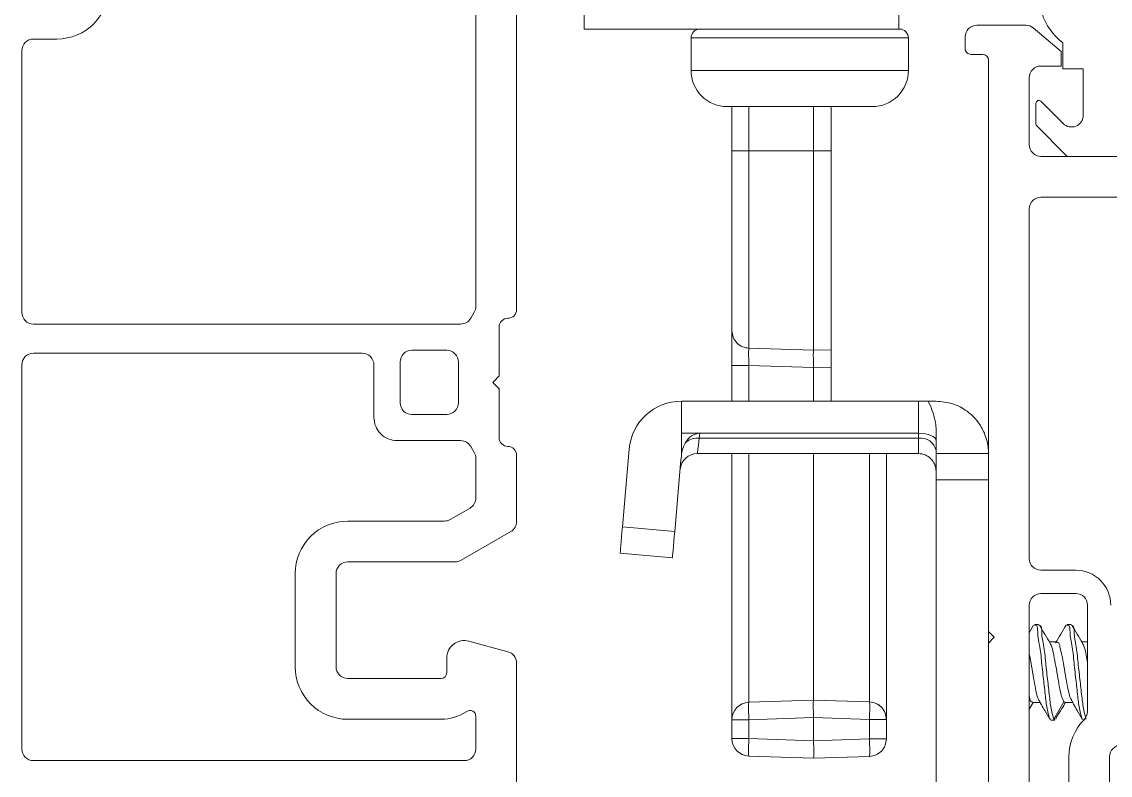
# Model space of a CAD drawing. Extents: x 50.9 to 61.7, y 12.6 to 36.7.
# Drawn here: x 53.405 to 55.274, y 15.653 to 16.945 of the extents above; entities that cross this region are included whole.
import ezdxf

# ---------------------------------------------------------------- set-up
doc = ezdxf.new("R2010")
doc.units = 0
doc.header["$LTSCALE"] = 0.3
doc.header["$MEASUREMENT"] = 0
doc.layers.get('0').update_dxf_attribs({"linetype": 'CONTINUOUS'})

msp = doc.modelspace()

# ---------------------------------------------------------------- linework, layer by layer
at = {"color": 7, "linetype": 'Continuous', "lineweight": 15}
for p, q in [((54.18498, 16.45711), (54.18498, 17.04375)), ((54.25498, 17.05375), (54.25498, 16.45175)), ((54.37098, 16.93275), (54.37098, 16.95735)), ((54.91098, 16.93275), (54.91098, 16.95735)), ((54.67977, 16.93275), (54.37098, 16.93275)), ((54.67977, 16.93275), (54.80219, 16.93275)), ((54.91098, 16.93275), (54.80219, 16.93275)), ((54.91098, 16.93275), (54.91248, 16.93275)), ((55.04498, 16.93947), (55.12907, 16.93947)), ((55.18998, 16.89447), (55.14193, 16.9348)), ((53.46548, 16.91575), (53.42548, 16.91575)), ((54.55448, 16.91775), (54.55448, 16.86175)), ((54.92748, 16.86175), (54.92748, 16.91775)), ((55.02498, 16.91947), (55.02498, 16.89947)), ((53.40548, 16.89575), (53.40548, 16.44675)), ((55.18998, 16.86947), (55.18998, 16.89447)), ((55.19248, 16.86447), (55.19248, 16.90947)), ((55.03498, 16.88948), (55.05498, 16.88948)), ((55.06498, 16.87947), (55.06498, 15.89947)), ((55.15498, 16.86947), (55.18998, 16.86947)), ((55.22748, 16.86447), (55.19248, 16.86447)), ((55.22748, 16.78483), (55.22748, 16.86447)), ((55.13498, 16.73447), (55.13498, 16.84947)), ((54.61648, 16.79975), (54.86548, 16.79975)), ((54.62464, 16.72387), (54.62464, 16.79975)), ((54.76464, 16.72387), (54.76464, 16.79975)), ((54.79464, 16.72387), (54.79464, 16.79975)), ((55.14648, 16.77012), (55.14648, 16.80547)), ((55.15502, 16.80901), (55.19334, 16.77069)), ((55.19859, 16.71594), (55.14794, 16.76658)), ((54.62464, 16.41512), (54.62464, 16.72387)), ((54.65359, 16.72387), (54.76464, 16.72387)), ((54.76464, 16.72387), (54.79464, 16.72387)), ((54.76464, 16.38189), (54.76464, 16.72387)), ((54.79464, 16.38282), (54.79464, 16.72387)), ((55.20212, 16.71447), (55.15498, 16.71447)), ((55.30283, 16.71447), (55.20212, 16.71447)), ((55.15498, 16.64447), (55.40941, 16.64447)), ((55.13498, 16.02447), (55.13498, 16.62447)), ((54.17632, 16.43675), (54.1823, 16.44711)), ((53.42548, 16.42675), (54.159, 16.42675)), ((54.22498, 16.42175), (54.22498, 16.33775)), ((54.62464, 16.35559), (54.62464, 16.41512)), ((53.98998, 16.37675), (53.42548, 16.37675)), ((54.13498, 16.38175), (54.07498, 16.38175)), ((54.65359, 16.38535), (54.76464, 16.38189)), ((54.76464, 16.38189), (54.79464, 16.38282)), ((54.79464, 16.38282), (54.79464, 16.35308)), ((53.40548, 16.35675), (53.40548, 15.69775)), ((54.00998, 16.26675), (54.00998, 16.35675)), ((54.05498, 16.36175), (54.05498, 16.29175)), ((54.15498, 16.29175), (54.15498, 16.36175)), ((54.62464, 16.35559), (54.65359, 16.35559)), ((54.62464, 16.29447), (54.62464, 16.35559)), ((54.76464, 16.35216), (54.65359, 16.35559)), ((54.79464, 16.35308), (54.76464, 16.35216)), ((54.76464, 16.29447), (54.76464, 16.35216)), ((54.79464, 16.29447), (54.79464, 16.35308)), ((54.22498, 16.33775), (54.21398, 16.32675)), ((54.21398, 16.32675), (54.22498, 16.31575)), ((54.22498, 16.31575), (54.22498, 16.23175)), ((54.53798, 16.23947), (54.53798, 16.29447)), ((54.53798, 16.29447), (54.94498, 16.29447)), ((54.94498, 16.23947), (54.94498, 16.29447)), ((54.94498, 16.29447), (54.96156, 16.29447)), ((54.97498, 16.29447), (54.96156, 16.29447)), ((54.07498, 16.27175), (54.13498, 16.27175)), ((54.5693, 16.23947), (54.53798, 16.23947)), ((54.53798, 16.20375), (54.53798, 16.23947)), ((54.5693, 16.23947), (54.56854, 16.23084)), ((54.94498, 16.23947), (54.5693, 16.23947)), ((54.94498, 16.23084), (54.94498, 16.23947)), ((54.97498, 16.20447), (54.97498, 16.24823)), ((54.159, 16.22675), (54.04998, 16.22675)), ((54.94498, 16.23084), (54.56854, 16.23084)), ((54.94498, 16.20447), (54.94498, 16.23084)), ((54.1823, 16.20639), (54.17632, 16.21675)), ((54.25498, 16.20175), (54.25498, 16.08803)), ((54.43663, 16.07864), (54.44832, 16.21232)), ((54.53798, 16.1995), (54.53798, 16.20375)), ((54.94498, 16.20447), (54.56547, 16.20447)), ((54.62464, 15.74788), (54.62464, 16.20447)), ((54.76464, 15.78174), (54.76464, 16.20447)), ((54.88964, 15.74841), (54.88964, 16.20447)), ((55.06498, 16.20447), (54.97498, 16.20447)), ((54.97498, 16.20447), (54.97498, 16.15947)), ((54.18498, 16.12844), (54.18498, 16.19639)), ((54.52628, 16.0708), (54.53703, 16.19362)), ((54.53798, 16.1995), (54.53703, 16.19362)), ((55.06498, 16.15947), (54.97498, 16.15947)), ((54.97498, 16.15947), (54.97498, 15.58947)), ((54.14086, 16.09143), (54.17498, 16.11112)), ((53.96498, 16.08875), (54.13086, 16.08875)), ((54.24498, 16.07071), (54.15962, 16.02143)), ((54.43663, 16.07864), (54.52628, 16.0708)), ((54.52236, 16.02597), (54.4327, 16.03381)), ((54.14962, 16.01875), (53.96498, 16.01875)), ((53.87498, 15.83875), (53.87498, 15.99875)), ((53.94498, 15.99875), (53.94498, 15.83875)), ((55.21498, 16.00447), (55.15498, 16.00447)), ((55.15498, 15.96447), (55.21498, 15.96447)), ((55.13498, 15.46447), (55.13498, 15.94447)), ((55.23498, 15.94447), (55.23498, 15.76204)), ((55.1425, 15.91004), (55.13498, 15.89724)), ((55.15108, 15.91147), (55.14414, 15.91147)), ((55.20664, 15.91147), (55.19969, 15.91147)), ((54.17274, 15.88272), (54.24015, 15.86466)), ((55.06498, 15.89947), (55.07498, 15.88947)), ((55.06498, 15.89947), (55.06498, 15.87947)), ((55.07498, 15.88947), (55.06498, 15.87947)), ((55.07488, 15.88957), (55.07461, 15.88911)), ((55.06691, 15.8814), (55.06498, 15.8814)), ((55.06498, 15.87947), (55.06498, 15.46447)), ((55.18233, 15.8814), (55.16972, 15.8814)), ((55.23498, 15.8814), (55.22526, 15.8814)), ((54.13498, 15.82875), (54.13498, 15.85375)), ((54.25498, 15.84534), (54.25498, 15.62775)), ((53.96498, 15.81875), (54.12498, 15.81875)), ((54.65359, 15.77786), (54.76464, 15.78174)), ((54.76464, 15.78174), (54.86069, 15.77839)), ((55.13498, 15.7659), (55.14195, 15.77755)), ((55.14067, 15.77755), (55.1538, 15.77755)), ((55.19446, 15.77861), (55.17709, 15.74916)), ((55.19446, 15.77861), (55.19622, 15.77853)), ((55.19622, 15.77755), (55.21011, 15.77755)), ((54.18498, 15.69775), (54.18498, 15.75391)), ((54.65359, 15.74788), (54.76464, 15.75176)), ((54.76464, 15.75176), (54.86069, 15.74841)), ((54.76464, 15.75176), (54.76464, 15.71172)), ((55.18049, 15.74891), (55.18201, 15.75399)), ((54.12498, 15.74875), (53.96498, 15.74875)), ((54.62464, 15.7156), (54.62464, 15.74788)), ((54.65359, 15.74788), (54.62464, 15.74788)), ((54.65359, 15.74788), (54.65359, 15.7156)), ((54.86069, 15.71508), (54.86069, 15.74841)), ((54.86069, 15.74841), (54.88964, 15.74841)), ((54.88964, 15.74841), (54.88964, 15.71508)), ((54.88964, 15.71507), (54.88964, 15.74841)), ((55.17015, 15.74916), (55.17192, 15.74903)), ((55.17192, 15.74747), (55.17886, 15.74747)), ((55.17709, 15.74916), (55.17886, 15.74903)), ((55.22571, 15.74916), (55.22747, 15.74903)), ((55.22747, 15.74747), (55.22871, 15.74747)), ((54.62464, 15.7156), (54.65359, 15.7156)), ((54.76464, 15.71172), (54.65359, 15.7156)), ((54.86069, 15.71508), (54.76464, 15.71172)), ((54.88964, 15.71508), (54.86069, 15.71508)), ((53.42548, 15.67775), (54.16498, 15.67775)), ((54.76464, 15.68174), (54.65359, 15.68562)), ((54.86069, 15.6851), (54.76464, 15.68174)), ((55.20298, 15.68447), (55.20298, 15.43447)), ((55.27298, 15.61947), (55.27298, 15.68447))]:
    msp.add_line(p, q, dxfattribs=at)
at = {"color": 8, "linetype": 'Continuous', "lineweight": 15}
for p, q in [((54.55448, 16.91775), (54.92748, 16.91775)), ((54.55448, 16.86175), (54.92748, 16.86175)), ((54.65359, 16.72387), (54.6536, 16.79975)), ((54.65359, 16.29447), (54.65359, 16.35559)), ((54.65359, 15.77786), (54.65359, 16.20447)), ((54.86068, 15.77841), (54.86068, 16.20447)), ((55.07489, 15.88956), (55.07464, 15.88913)), ((55.17015, 15.74916), (55.16163, 15.76361)), ((55.22571, 15.74916), (55.21718, 15.76361))]:
    msp.add_line(p, q, dxfattribs=at)
at = {"color": 7, "linetype": 'Continuous', "lineweight": 15, "flags": 128}
for points in [[(54.62464, 16.72387), (54.62662, 16.72387), (54.633, 16.72387), (54.6428, 16.72387), (54.65359, 16.72387)], [(54.65359, 16.38535), (54.65359, 16.42186), (54.65359, 16.49767), (54.65359, 16.6029), (54.65359, 16.72387)], [(54.97498, 16.22705), (54.9744, 16.22947), (54.9727, 16.2318), (54.96992, 16.23395), (54.96619, 16.23584), (54.96165, 16.23738), (54.95646, 16.23853), (54.95083, 16.23924), (54.94498, 16.23947)], [(54.56854, 16.23084), (54.56724, 16.21964), (54.56627, 16.21133), (54.56567, 16.2062), (54.56547, 16.20447)], [(54.4327, 16.03381), (54.43278, 16.03467), (54.433, 16.03722), (54.43336, 16.04137), (54.43385, 16.04694), (54.43445, 16.05373), (54.43512, 16.06148), (54.43586, 16.06989), (54.43663, 16.07864)], [(54.52628, 16.0708), (54.52552, 16.06205), (54.52478, 16.05364), (54.5241, 16.04589), (54.52351, 16.0391), (54.52302, 16.03352), (54.52266, 16.02938), (54.52244, 16.02683), (54.52236, 16.02597)]]:
    msp.add_lwpolyline(points, dxfattribs=at)
at = {"color": 7, "linetype": 'Continuous', "lineweight": 15}
for centre, radius, start, end in [((55.25248, 16.98947), 0.1, 306.8699, 233.1301), ((53.46548, 17.00575), 0.09, 270.00096, 359.99867), ((54.56948, 16.91775), 0.015, 89.9966, 180.0034), ((54.91248, 16.91775), 0.015, 359.9966, 90.0034), ((55.04498, 16.91948), 0.02, 89.99832, 180.00084), ((55.12907, 16.91948), 0.02, 49.99737, 89.99947), ((53.42548, 16.89575), 0.02, 89.99934, 179.99898), ((55.03498, 16.89947), 0.01, 179.99831, 270.01009), ((55.05498, 16.87947), 0.01, 0.00952, 89.9972), ((54.61648, 16.86175), 0.062, 179.99846, 269.99992), ((54.86548, 16.86175), 0.062, 270.00008, 0.00154), ((55.15498, 16.84948), 0.02, 89.99802, 180.00114), ((55.15148, 16.80547), 0.005, 45.00774, 179.98463), ((55.20748, 16.78483), 0.02, 225.00279, 359.99557), ((55.1515, 16.77013), 0.00502, 180.10314, 224.89267), ((55.15498, 16.73447), 0.02, 180.00018, 270.00108), ((55.20212, 16.71947), 0.005, 224.98729, 270.02292), ((55.15498, 16.62448), 0.02, 89.99156, 180.00718), ((53.42548, 16.44675), 0.02, 180.00661, 269.99465), ((54.16497, 16.45711), 0.02001, 330.01967, 0.00163), ((54.23998, 16.45175), 0.015, 269.99481, 0.00631), ((54.159, 16.44675), 0.02, 270.0004, 329.99977), ((54.23998, 16.42175), 0.015, 90.00429, 179.99683), ((53.42548, 16.35675), 0.02, 89.99956, 179.99918), ((53.98998, 16.35674), 0.02, 0.0062, 89.99506), ((54.07498, 16.36175), 0.02, 89.99895, 179.99982), ((54.13498, 16.36175), 0.02, 359.99958, 90.00166), ((54.53798, 16.20448), 0.09, 90.00101, 175.00016), ((54.07498, 16.29175), 0.02, 179.99958, 270.00168), ((54.13498, 16.29175), 0.02, 269.99832, 0.00042), ((54.04998, 16.26674), 0.04, 179.9964, 270.00149), ((54.57118, 16.21043), 0.02911, 93.7085, 151.74214), ((54.159, 16.20675), 0.02, 30.00023, 89.9996), ((54.23998, 16.23175), 0.015, 180.00317, 269.99571), ((54.56603, 16.19633), 0.0346, 85.83187, 126.31334), ((54.94873, 16.20432), 0.02678, 11.42028, 98.04999), ((54.16497, 16.19639), 0.02001, 359.99837, 29.98033), ((54.23998, 16.20175), 0.015, 359.99271, 90.00616), ((54.56547, 16.17447), 0.03, 90.00096, 174.99742), ((54.94498, 16.17448), 0.03, 359.99692, 90.00196), ((54.16499, 16.12844), 0.01999, 299.98839, 0.01611), ((53.96498, 15.99875), 0.09, 89.99974, 180.00128), ((54.13087, 16.10874), 0.01999, 269.99755, 300.00448), ((54.23499, 16.08802), 0.01999, 299.98974, 0.01515), ((53.96498, 15.99875), 0.02, 89.9987, 180.00676), ((54.14962, 16.03874), 0.01999, 269.99578, 300.00625), ((55.15498, 16.02447), 0.02, 179.99282, 270.00844), ((55.21498, 15.94448), 0.06, 359.9976, 90.00128), ((55.15498, 15.94448), 0.02, 89.99156, 180.00718), ((55.21498, 15.94447), 0.02, 0.00065, 90.00061), ((54.16498, 15.85374), 0.03, 75.00491, 179.99523), ((54.23498, 15.84535), 0.01999, 359.98633, 75.01392), ((53.96498, 15.83874), 0.09, 179.99866, 270.00022), ((53.96498, 15.83874), 0.02, 179.99282, 270.00171), ((54.12498, 15.82875), 0.01, 270.00572, 359.99932), ((54.65464, 15.74788), 0.03, 91.99997, 180.00032), ((54.12498, 15.82875), 0.08, 270.00036, 303.7482), ((54.17498, 15.75392), 0.01, 359.99054, 123.75176), ((55.21498, 15.76204), 0.02, 315.15628, 359.99423), ((55.29299, 15.68447), 0.09001, 135.164, 179.99761), ((54.65464, 15.7156), 0.03, 179.99988, 267.99955), ((53.42548, 15.69775), 0.02, 180.0062, 269.99506), ((54.16498, 15.69774), 0.02, 269.99829, 0.00718), ((55.29298, 15.68448), 0.02, 89.99832, 180.00042)]:
    msp.add_arc(centre, radius, start, end, dxfattribs=at)
for points, knots in [([(54.62464, 16.41512), (54.62504, 16.41145), (54.62587, 16.40381), (54.63255, 16.39391), (54.64228, 16.38696), (54.64992, 16.38588), (54.65359, 16.38535)], [0, 0, 0, 0, 0.2397685, 0.4988301, 0.7586355, 1, 1, 1, 1]), ([(54.65359, 16.38535), (54.6535, 16.38429), (54.65319, 16.38101), (54.65326, 16.37462), (54.6533, 16.36577), (54.65349, 16.35914), (54.65359, 16.35559)], [0, 0, 0, 0, 0.1078482, 0.3315921, 0.6424285, 1, 1, 1, 1]), ([(54.76464, 16.35216), (54.76454, 16.35557), (54.76436, 16.36216), (54.76431, 16.37103), (54.76424, 16.37755), (54.76454, 16.38086), (54.76464, 16.38189)], [0, 0, 0, 0, 0.3439137, 0.6649823, 0.8950271, 1, 1, 1, 1]), ([(54.96156, 16.29447), (54.96644, 16.2835), (54.97308, 16.2686), (54.97458, 16.25249), (54.97498, 16.24823)], [0, 0, 0, 0, 0.7361025, 1, 1, 1, 1]), ([(54.97498, 16.29447), (54.98452, 16.29359), (55.00346, 16.29184), (55.02828, 16.27859), (55.04322, 16.26404), (55.05413, 16.24835), (55.06093, 16.23363), (55.06438, 16.21733), (55.06497, 16.2083), (55.06498, 16.20477), (55.06498, 16.20447)], [0, 0, 0, 0, 0.202135, 0.4015002, 0.5843387, 0.6409353, 0.8078171, 0.9247785, 0.9937285, 1, 1, 1, 1]), ([(54.53798, 16.20375), (54.53885, 16.20794), (54.54036, 16.21515), (54.54401, 16.22153), (54.54554, 16.22421)], [0, 0, 0, 0, 0.5809065, 1, 1, 1, 1]), ([(55.14414, 15.90992), (55.1447, 15.91), (55.14972, 15.91066), (55.14866, 15.8917), (55.15376, 15.87454), (55.15618, 15.84471), (55.15977, 15.81488), (55.16278, 15.78655), (55.1655, 15.76484), (55.16894, 15.75324), (55.17015, 15.74916)], [0, 0, 0, 0, 0.0099187, 0.0879076, 0.2230049, 0.4049909, 0.602447, 0.7797362, 0.9224888, 1, 1, 1, 1]), ([(55.15108, 15.90992), (55.15165, 15.91), (55.15666, 15.91066), (55.15561, 15.8917), (55.1607, 15.87454), (55.16313, 15.84471), (55.16672, 15.81488), (55.16973, 15.78655), (55.17244, 15.76484), (55.17588, 15.75324), (55.17709, 15.74916)], [0, 0, 0, 0, 0.0099186, 0.0879114, 0.2230085, 0.4049923, 0.602448, 0.7797367, 0.922489, 1, 1, 1, 1]), ([(55.17098, 15.8793), (55.16793, 15.88438), (55.1618, 15.8946), (55.15576, 15.90487), (55.15272, 15.91003)], [0, 0, 0, 0, 0.49775619, 1, 1, 1, 1]), ([(55.19822, 15.91034), (55.1952, 15.90519), (55.18919, 15.89492), (55.1831, 15.8847), (55.18007, 15.87961)], [0, 0, 0, 0, 0.50180206, 1, 1, 1, 1]), ([(55.19969, 15.90992), (55.20026, 15.91), (55.20527, 15.91066), (55.20422, 15.8917), (55.20932, 15.87454), (55.21174, 15.84471), (55.21533, 15.81488), (55.21834, 15.78655), (55.22105, 15.76484), (55.22449, 15.75324), (55.22571, 15.74916)], [0, 0, 0, 0, 0.0099186, 0.0879111, 0.2230076, 0.4049907, 0.6024457, 0.7797337, 0.9224855, 1, 1, 1, 1]), ([(55.20664, 15.90992), (55.2072, 15.91), (55.21222, 15.91066), (55.21117, 15.8917), (55.21626, 15.87454), (55.21868, 15.84471), (55.22228, 15.81488), (55.22528, 15.78655), (55.22799, 15.76484), (55.23144, 15.75324), (55.23265, 15.74916)], [0, 0, 0, 0, 0.0099186, 0.0879111, 0.2230076, 0.4049908, 0.6024473, 0.7797337, 0.9224855, 1, 1, 1, 1]), ([(55.22635, 15.87959), (55.2233, 15.88467), (55.2172, 15.89487), (55.21116, 15.90511), (55.20814, 15.91025)], [0, 0, 0, 0, 0.4980958, 1, 1, 1, 1]), ([(55.17078, 15.879), (55.17185, 15.87693), (55.17511, 15.8706), (55.17712, 15.85709), (55.18079, 15.83945), (55.18401, 15.82015), (55.18709, 15.80227), (55.18988, 15.78833), (55.19325, 15.78118), (55.19446, 15.77861)], [0, 0, 0, 0, 0.0671736, 0.205393, 0.3906325, 0.5913068, 0.7715174, 0.9179015, 1, 1, 1, 1]), ([(55.18233, 15.88042), (55.1829, 15.88049), (55.18647, 15.88093), (55.18786, 15.8694), (55.19148, 15.85787), (55.19451, 15.83919), (55.19802, 15.82024), (55.2007, 15.80232), (55.20357, 15.79158), (55.20484, 15.78685)], [0, 0, 0, 0, 0.0166624, 0.1047015, 0.2509238, 0.4469004, 0.6592016, 0.8498534, 1, 1, 1, 1]), ([(55.22613, 15.87942), (55.22728, 15.87721), (55.23062, 15.87075), (55.23237, 15.85913), (55.23414, 15.85021), (55.23498, 15.84595)], [0, 0, 0, 0, 0.2134054, 0.624754, 1, 1, 1, 1]), ([(55.13498, 15.86025), (55.13509, 15.85975), (55.13667, 15.85304), (55.13897, 15.83941), (55.14235, 15.82015), (55.14552, 15.8023), (55.1476, 15.79034), (55.14997, 15.78507), (55.15026, 15.7844)], [0, 0, 0, 0, 0.0195324, 0.2671247, 0.5353525, 0.7762178, 0.9718757, 1, 1, 1, 1]), ([(54.65359, 15.74788), (54.65346, 15.7517), (54.65322, 15.75877), (54.65322, 15.76799), (54.65302, 15.77419), (54.65347, 15.7771), (54.65359, 15.77786)], [0, 0, 0, 0, 0.3821893, 0.7061761, 0.9228565, 1, 1, 1, 1]), ([(54.76464, 15.78174), (54.76452, 15.78098), (54.76407, 15.77807), (54.76427, 15.77186), (54.76427, 15.76265), (54.76451, 15.75558), (54.76464, 15.75176)], [0, 0, 0, 0, 0.0771337, 0.2938169, 0.6178079, 1, 1, 1, 1]), ([(54.86068, 15.77841), (54.86447, 15.77795), (54.87024, 15.77724), (54.87703, 15.77334), (54.88241, 15.76874), (54.88648, 15.76267), (54.88915, 15.75544), (54.88947, 15.75087), (54.88964, 15.74841)], [0, 0, 0, 0, 0.2454496, 0.3726804, 0.5029947, 0.7038002, 0.8400621, 1, 1, 1, 1]), ([(54.86069, 15.74841), (54.86082, 15.75223), (54.86106, 15.75929), (54.86105, 15.76851), (54.86126, 15.77472), (54.8608, 15.77762), (54.86069, 15.77839)], [0, 0, 0, 0, 0.3821902, 0.7061845, 0.9228667, 1, 1, 1, 1]), ([(54.86069, 15.77839), (54.86451, 15.77782), (54.87217, 15.77669), (54.8817, 15.76971), (54.88835, 15.75994), (54.88921, 15.75225), (54.88964, 15.74841)], [0, 0, 0, 0, 0.2500178, 0.5000017, 0.7499987, 1, 1, 1, 1]), ([(55.13498, 15.7885), (55.13516, 15.78783), (55.13606, 15.78451), (55.13644, 15.77836), (55.14004, 15.7785), (55.14067, 15.77853)], [0, 0, 0, 0, 0.1743841, 0.8577431, 1, 1, 1, 1]), ([(55.15007, 15.78437), (55.152, 15.7808), (55.15577, 15.77383), (55.15971, 15.76696), (55.16163, 15.76361)], [0, 0, 0, 0, 0.5129045, 1, 1, 1, 1]), ([(55.18199, 15.75244), (55.18495, 15.75735), (55.19001, 15.76574), (55.19516, 15.77408), (55.19729, 15.77755)], [0, 0, 0, 0, 0.58514527, 1, 1, 1, 1]), ([(55.20472, 15.78713), (55.2068, 15.78298), (55.21077, 15.77505), (55.21511, 15.76731), (55.21718, 15.76361)], [0, 0, 0, 0, 0.5223013, 1, 1, 1, 1]), ([(54.65359, 15.7156), (54.65346, 15.71178), (54.65322, 15.70472), (54.65322, 15.6955), (54.65302, 15.68929), (54.65347, 15.68638), (54.65359, 15.68562)], [0, 0, 0, 0, 0.3821875, 0.7061727, 0.922852, 1, 1, 1, 1]), ([(54.86069, 15.6851), (54.8608, 15.68586), (54.86126, 15.68877), (54.86105, 15.69497), (54.86106, 15.70419), (54.86082, 15.71125), (54.86069, 15.71508)], [0, 0, 0, 0, 0.0771337, 0.2938169, 0.6178079, 1, 1, 1, 1]), ([(54.88964, 15.71508), (54.88921, 15.71123), (54.88835, 15.70355), (54.8817, 15.69377), (54.87217, 15.68679), (54.86451, 15.68566), (54.86069, 15.6851)], [0, 0, 0, 0, 0.2500015, 0.4999986, 0.7499827, 1, 1, 1, 1]), ([(54.86069, 15.6851), (54.86454, 15.68568), (54.87219, 15.68685), (54.88168, 15.69386), (54.88835, 15.70356), (54.88921, 15.71124), (54.88964, 15.71508)], [0, 0, 0, 0, 0.25224897, 0.5003974, 0.75036812, 1, 1, 1, 1]), ([(54.86069, 15.68509), (54.86451, 15.68565), (54.87216, 15.68678), (54.8817, 15.69376), (54.88835, 15.70354), (54.88921, 15.71122), (54.88964, 15.71507)], [0, 0, 0, 0, 0.249966, 0.4999922, 0.7499921, 1, 1, 1, 1]), ([(54.76464, 15.71172), (54.76477, 15.7079), (54.76501, 15.70084), (54.76501, 15.69162), (54.76521, 15.68541), (54.76476, 15.6825), (54.76464, 15.68174)], [0, 0, 0, 0, 0.3821875, 0.7061776, 0.922852, 1, 1, 1, 1])]:
    msp.add_open_spline(points, degree=3, knots=knots, dxfattribs=at)

doc.saveas('drawing.dxf')
